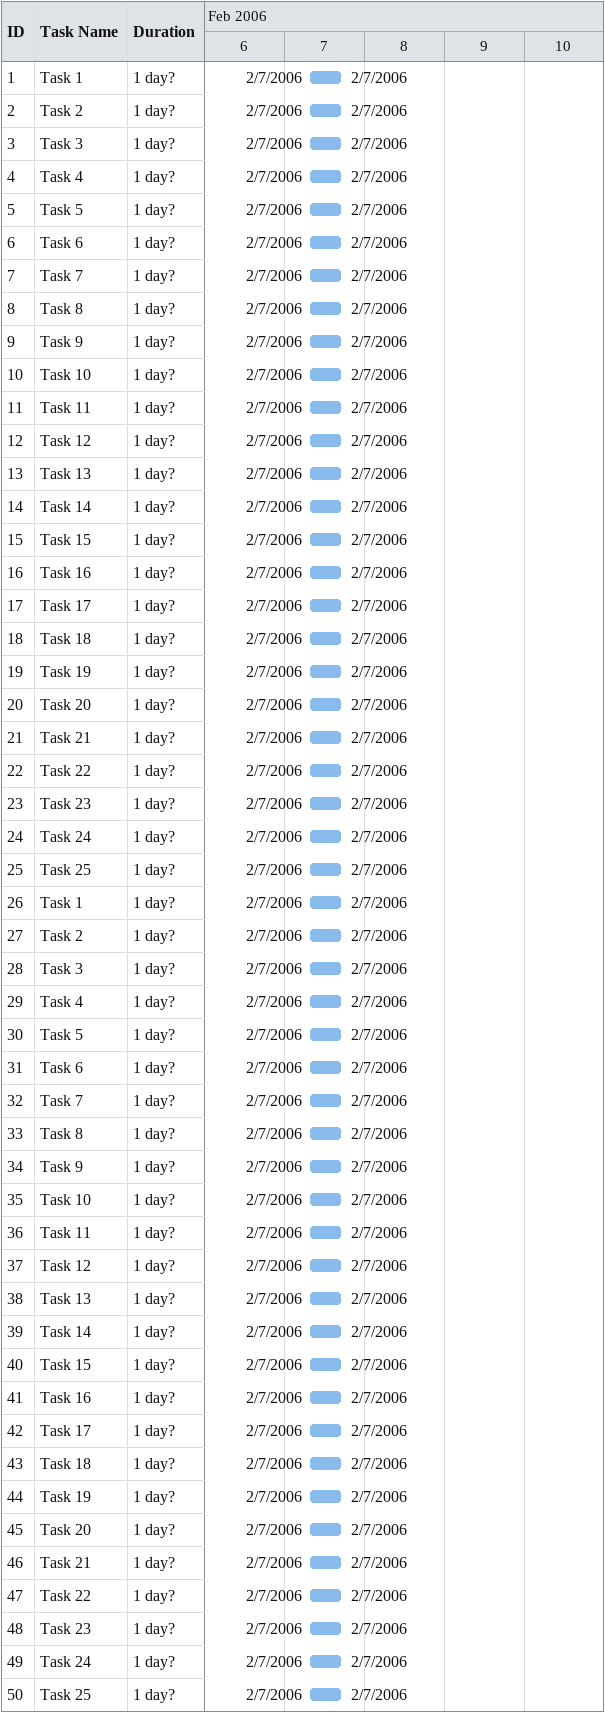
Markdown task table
| ID | Task | Duration | Start | Finish |
|---|---|---|---|---|
| 1 | Task 1 | 1d? | 2006-02-07 | 2006-02-07 |
| 2 | Task 2 | 1d? | 2006-02-07 | 2006-02-07 |
| 3 | Task 3 | 1d? | 2006-02-07 | 2006-02-07 |
| 4 | Task 4 | 1d? | 2006-02-07 | 2006-02-07 |
| 5 | Task 5 | 1d? | 2006-02-07 | 2006-02-07 |
| 6 | Task 6 | 1d? | 2006-02-07 | 2006-02-07 |
| 7 | Task 7 | 1d? | 2006-02-07 | 2006-02-07 |
| 8 | Task 8 | 1d? | 2006-02-07 | 2006-02-07 |
| 9 | Task 9 | 1d? | 2006-02-07 | 2006-02-07 |
| 10 | Task 10 | 1d? | 2006-02-07 | 2006-02-07 |
| 11 | Task 11 | 1d? | 2006-02-07 | 2006-02-07 |
| 12 | Task 12 | 1d? | 2006-02-07 | 2006-02-07 |
| 13 | Task 13 | 1d? | 2006-02-07 | 2006-02-07 |
| 14 | Task 14 | 1d? | 2006-02-07 | 2006-02-07 |
| 15 | Task 15 | 1d? | 2006-02-07 | 2006-02-07 |
| 16 | Task 16 | 1d? | 2006-02-07 | 2006-02-07 |
| 17 | Task 17 | 1d? | 2006-02-07 | 2006-02-07 |
| 18 | Task 18 | 1d? | 2006-02-07 | 2006-02-07 |
| 19 | Task 19 | 1d? | 2006-02-07 | 2006-02-07 |
| 20 | Task 20 | 1d? | 2006-02-07 | 2006-02-07 |
| 21 | Task 21 | 1d? | 2006-02-07 | 2006-02-07 |
| 22 | Task 22 | 1d? | 2006-02-07 | 2006-02-07 |
| 23 | Task 23 | 1d? | 2006-02-07 | 2006-02-07 |
| 24 | Task 24 | 1d? | 2006-02-07 | 2006-02-07 |
| 25 | Task 25 | 1d? | 2006-02-07 | 2006-02-07 |
| 26 | Task 1 | 1d? | 2006-02-07 | 2006-02-07 |
| 27 | Task 2 | 1d? | 2006-02-07 | 2006-02-07 |
| 28 | Task 3 | 1d? | 2006-02-07 | 2006-02-07 |
| 29 | Task 4 | 1d? | 2006-02-07 | 2006-02-07 |
| 30 | Task 5 | 1d? | 2006-02-07 | 2006-02-07 |
| 31 | Task 6 | 1d? | 2006-02-07 | 2006-02-07 |
| 32 | Task 7 | 1d? | 2006-02-07 | 2006-02-07 |
| 33 | Task 8 | 1d? | 2006-02-07 | 2006-02-07 |
| 34 | Task 9 | 1d? | 2006-02-07 | 2006-02-07 |
| 35 | Task 10 | 1d? | 2006-02-07 | 2006-02-07 |
| 36 | Task 11 | 1d? | 2006-02-07 | 2006-02-07 |
| 37 | Task 12 | 1d? | 2006-02-07 | 2006-02-07 |
| 38 | Task 13 | 1d? | 2006-02-07 | 2006-02-07 |
| 39 | Task 14 | 1d? | 2006-02-07 | 2006-02-07 |
| 40 | Task 15 | 1d? | 2006-02-07 | 2006-02-07 |
| 41 | Task 16 | 1d? | 2006-02-07 | 2006-02-07 |
| 42 | Task 17 | 1d? | 2006-02-07 | 2006-02-07 |
| 43 | Task 18 | 1d? | 2006-02-07 | 2006-02-07 |
| 44 | Task 19 | 1d? | 2006-02-07 | 2006-02-07 |
| 45 | Task 20 | 1d? | 2006-02-07 | 2006-02-07 |
| 46 | Task 21 | 1d? | 2006-02-07 | 2006-02-07 |
| 47 | Task 22 | 1d? | 2006-02-07 | 2006-02-07 |
| 48 | Task 23 | 1d? | 2006-02-07 | 2006-02-07 |
| 49 | Task 24 | 1d? | 2006-02-07 | 2006-02-07 |
| 50 | Task 25 | 1d? | 2006-02-07 | 2006-02-07 |
